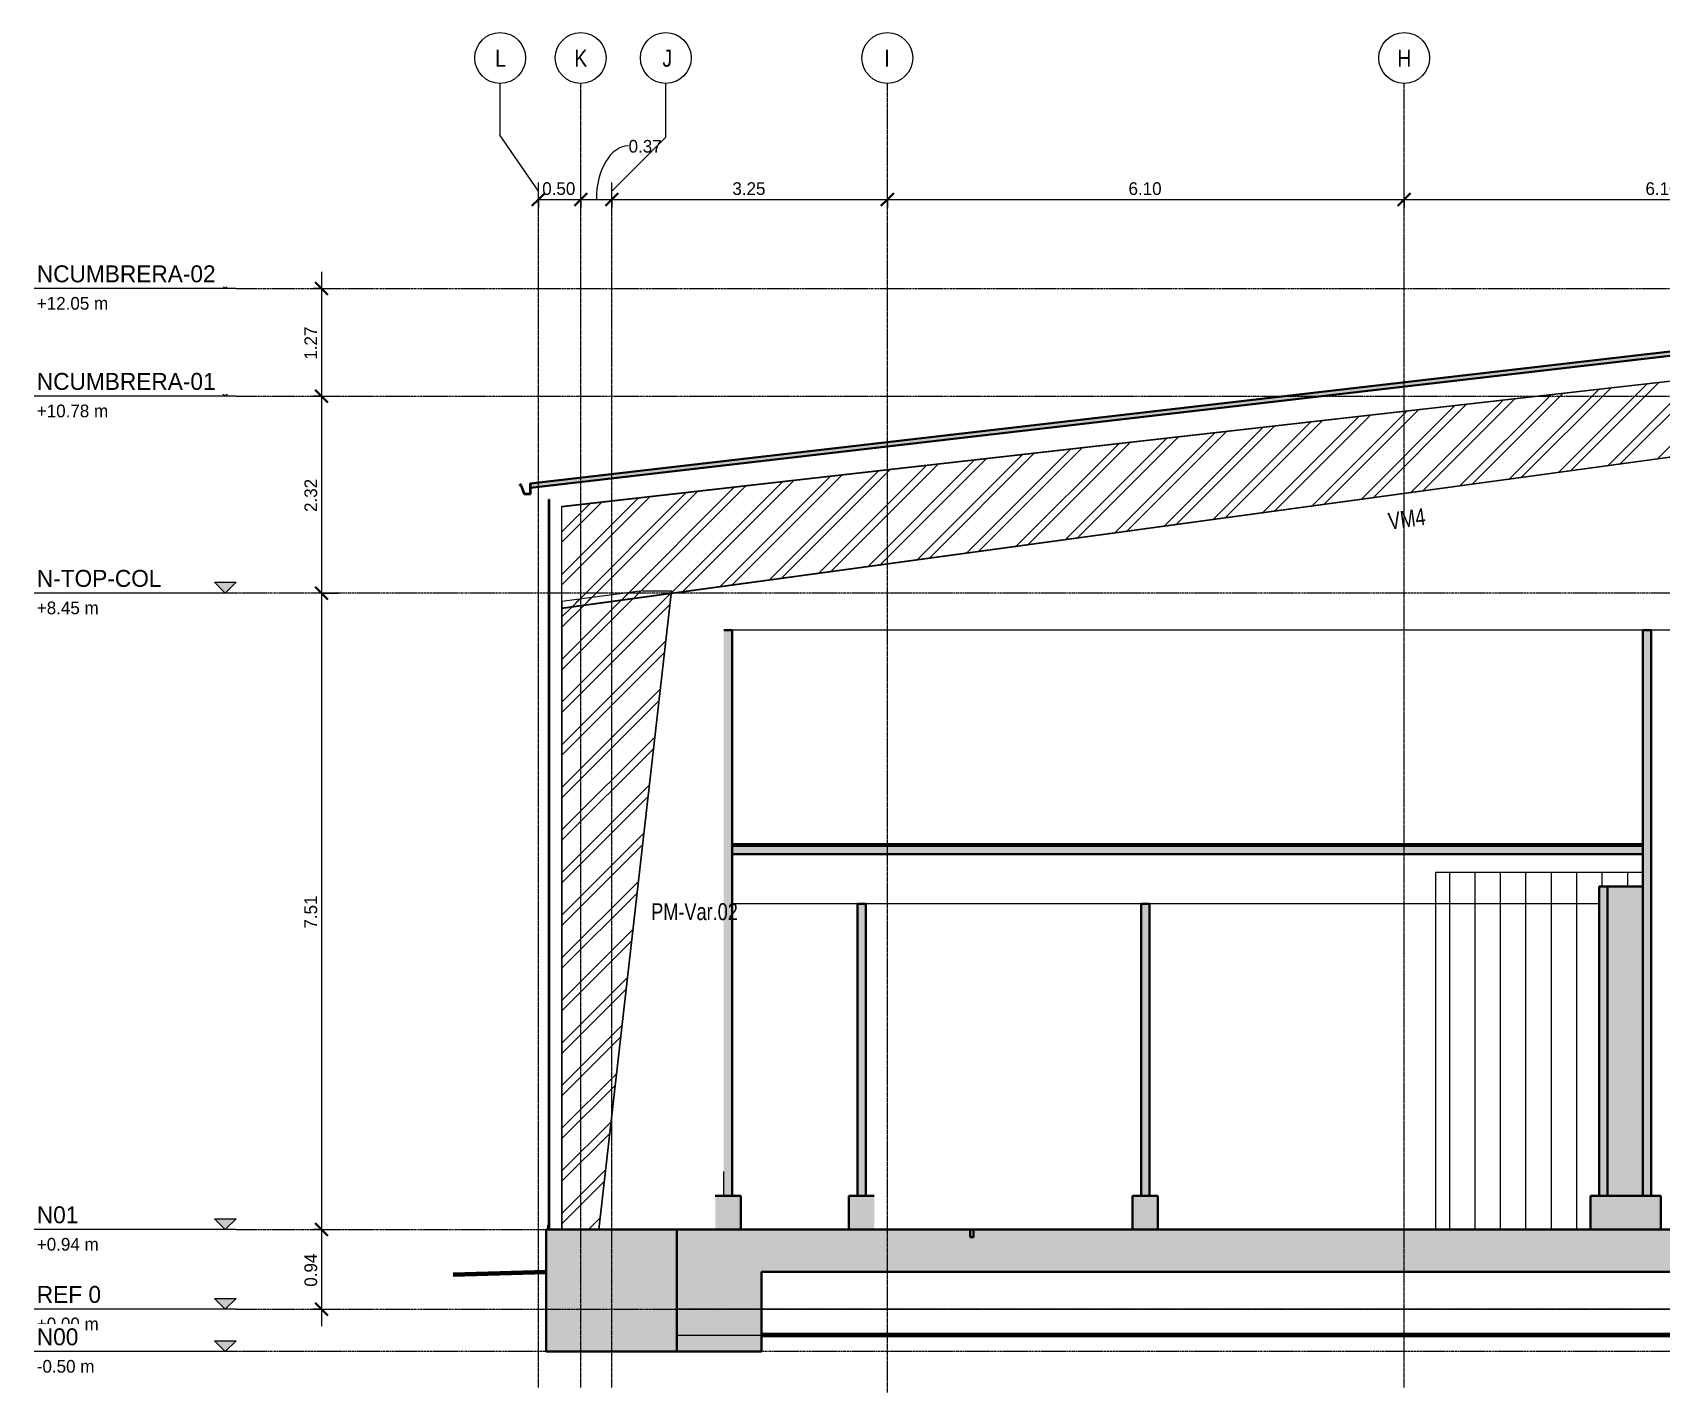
# Model space of a CAD drawing. Header units: centimetres. Extents: x -7221 to 15977, y -285 to 1507.
# Drawn here: x 2467 to 4390, y -98 to 1507 of the extents above; entities that cross this region are included whole.
import ezdxf

# ---------------------------------------------------------------- set-up
doc = ezdxf.new("R2010")
doc.units = ezdxf.units.CM
doc.linetypes.add('Centre', pattern=[3.1750000000000003, 0.6349999999999999, -0.4749999999999999, 1.59, -0.4749999999999999])
doc.linetypes.add('Grid Line', pattern=[2.2224999999999997, 1.27, -0.3174999999999999, 0.3174999999999999, -0.3174999999999999])
for name, color, linetype, lineweight in [('A-ANNO-DIMS', 7, 'Continuous', 9), ('A-ANNO-DIMS-100', 7, 'Continuous', 9), ('A-CLNG', 7, 'Continuous', 9), ('A-FLOR', 7, 'Continuous', 9), ('A-FLOR-LEVL', 7, 'Continuous', 9), ('A-FLOR-PATT', 7, 'Continuous', 35), ('A-ROOF', 7, 'Continuous', 9), ('A-ROOF-MCUT', 7, 'Continuous', 35), ('A-ROOF-PATT', 7, 'Continuous', 35), ('A-WALL', 7, 'Continuous', 9), ('A-WALL-PATT', 7, 'Continuous', 35), ('C-BLDG-PADS', 7, 'Continuous', 9), ('C-TOPO', 7, 'Continuous', 9), ('I-WALL', 7, 'Continuous', 9), ('S-BEAM', 7, 'Continuous', 9), ('S-BEAM-IDEN', 7, 'Continuous', 18), ('S-COLS', 7, 'Continuous', 9), ('S-COLS-IDEN', 7, 'Continuous', 9), ('S-GRID', 7, 'Continuous', 9), ('S-GRID-IDEN', 7, 'Continuous', 9)]:
    doc.layers.add(name, color=color, linetype=linetype, lineweight=lineweight)
doc.styles.add('Century Gothic', font='GOTHIC.TTF', dxfattribs={"width": 0.8, "height": 19.99999999999998})
doc.styles.add('Century Gothic_1', font='GOTHIC.TTF', dxfattribs={"height": 15})
doc.styles.add('Century Gothic_2', font='GOTHIC.TTF', dxfattribs={"height": 19.99999999999998})
doc.styles.add('Saira Condensed', font='SairaCondensed-Regular.ttf', dxfattribs={"height": 19.99999999999998})
doc.dimstyles.new('FCA_N_Cotas_E100', dxfattribs={"dimscale": 30.48, "dimtxt": 15.66252404576288, "dimasz": 0.4921259842519685, "dimexe": 0.6561679790026247, "dimexo": 0.6561680218144359, "dimgap": 0.03280839895013123, "dimtad": 1, "dimlfac": 0.01, "dimrnd": 0.01, "dimzin": 0, "dimdsep": 46, "dimtxsty": 'Century Gothic_1', "dimblk1": 'OBLIQUE', "dimblk2": 'OBLIQUE', "dimsah": 1, "dimcen": 0.09, "dimdle": 0.6561679790026247, "dimadec": 3, "dimazin": 2, "dimtfac": 1, "dimtdec": 4, "dimtix": 1, "dimtmove": 0, "dimatfit": 3, "dimfxl": 1, "dimtvp": 1, "dimtolj": 1, "dimtzin": 0, "dimarcsym": 2})
doc.dimstyles.new('FCA_N_Cotas_E100_1', dxfattribs={"dimscale": 30.48, "dimtxt": 15.66252404576288, "dimasz": 0.4921259842519685, "dimexe": 0.6561679790026247, "dimexo": 0.6561680218144359, "dimgap": 0.03280839895013123, "dimtad": 1, "dimlfac": 0.01, "dimrnd": 0.01, "dimzin": 0, "dimdsep": 46, "dimtxsty": 'Century Gothic_1', "dimblk1": 'OBLIQUE', "dimblk2": 'OBLIQUE', "dimsah": 1, "dimcen": 0.09, "dimdle": 0.6561679790026247, "dimadec": 3, "dimazin": 2, "dimtfac": 1, "dimtdec": 4, "dimtix": 1, "dimtmove": 1, "dimatfit": 3, "dimfxl": 1, "dimtvp": 1, "dimtolj": 1, "dimtzin": 0, "dimarcsym": 2})
pattern_1 = [(45, (9164.840229645743, 0), (-25.14471713899363, 25.14471713899363), []), (45, (9164.840229645743, 38.1), (-25.14471713899363, 25.14471713899363), [])]

# ---------------------------------------------------------------- blocks, each defined once
blk = doc.blocks.new('PQ_RVR_ARQ-01_ZZ_ZZ_MO_T_A_rvt-3-Elevación Eje 12')
at = {"layer": 'A-FLOR', "true_color": 0xeaeaea}
blk.add_hatch(color=254, dxfattribs=at).paths.add_polyline_path([(-4935.418175686483, 547.0004604489263), (-4796.926829152859, 547.0004604489263), (-4796.926829152859, 549.0004604489268), (-5871.465224835982, 549.0004604489268), (-5871.465224835982, 547.0004604489263), (-5568.287070742852, 547.0004604489263)])
at = {"layer": 'A-FLOR-PATT', "lineweight": 9, "true_color": 0xeaeaea}
blk.add_hatch(color=254, dxfattribs=at).paths.add_polyline_path([(-5871.612862111828, 537.0004604489264), (-4796.926829152859, 537.0004604489264), (-4796.926829152859, 547.0004604489263), (-5871.612862111828, 547.0004604489263)])
at = {"layer": 'A-ROOF-PATT', "lineweight": 9, "true_color": 0xeaeaea}
blk.add_hatch(color=254, dxfattribs=at).paths.add_polyline_path([(-2152.876348560932, 966.1211282790252), (-2152.876348560932, 971.1544872618613), (-4147.358685320422, 1201.930021859342), (-6109.620353959142, 974.5314956027796), (-6109.620353959142, 969.4980336984258), (-4147.358240913401, 1196.896611455511), (-2186.196393096993, 969.9764901184866)])
at = {"layer": 'A-WALL-PATT', "lineweight": 9, "true_color": 0xeaeaea}
for points in [[(-6088.212608240869, 99.00000000000001), (-6087.712608240868, 99.00000000000001), (-6087.712608240868, 955.530460448927), (-6088.212608240869, 955.530460448927), (-6088.212608240869, 285.9906012534353)], [(-5881.612866088655, 133.9999999999999), (-5871.612862111828, 133.9999999999999), (-5871.612862111828, 801.5404604489265), (-5881.612866088655, 801.5404604489265), (-5881.612866088655, 285.9906012534353)], [(-4796.926829152859, 133.9999999999999), (-4786.926775005564, 133.9999999999999), (-4786.926775005564, 801.544919612518), (-4796.926829152859, 801.544919612518), (-4796.926829152859, 622.1003326786996)], [(-4838.607027396564, 133.9999999999999), (-4838.607027396564, 498.7457048660763), (-4848.607027396564, 498.7457048660763), (-4848.607027396564, 133.9999999999999)], [(-4838.607027396564, 133.9999999999999), (-4796.926829152859, 133.9999999999999), (-4796.926829152859, 498.7457048660763), (-4838.607027396564, 498.7457048660763)], [(-5713.961802011561, 133.9999999999999), (-5713.961802011561, 478.5304604489263), (-5723.961806686414, 478.5304604489263), (-5723.961806686414, 133.9999999999999)], [(-5389.131506924153, 133.9999999999999), (-5379.131506924153, 133.9999999999999), (-5379.131506924153, 478.5304604489263), (-5389.131506924153, 478.5304604489263)], [(-5891.612870065483, 94.00000000000028), (-5861.612858134999, 94.00000000000028), (-5861.612858134999, 133.9999999999999), (-5891.612870065483, 133.9999999999999)], [(-5733.961811361265, 94.00000000000028), (-5703.961797336708, 94.00000000000028), (-5703.961797336708, 133.9999999999999), (-5733.961811361265, 133.9999999999999)], [(-5369.131506924153, 94.00000000000028), (-5369.131506924153, 133.9999999999999), (-5399.131506924153, 133.9999999999999), (-5399.131506924153, 94.00000000000028)], [(-4858.607027396565, 94.00000000000028), (-4775.611332005583, 94.00000000000028), (-4775.611332005583, 133.9999999999999), (-4858.607027396565, 133.9999999999999)], [(-6089.462608240868, 94.00000000000028), (-6086.962608240869, 94.00000000000028), (-6086.962608240869, 99.00000000000001), (-6089.462608240868, 99.00000000000001)]]:
    blk.add_hatch(color=254, dxfattribs=at).paths.add_polyline_path(points)
at = {"layer": 'A-WALL-PATT', "lineweight": 9, "true_color": 0xe5e5e5}
h = blk.add_hatch(dxfattribs=at)
h.set_pattern_fill('FP_14', color=254, style=0, pattern_type=2)
h.set_pattern_definition([(90, (-4796.875, 0), (-0.09872, 6.044856600591335e-18), [])])
h.paths.add_polyline_path([(-4796.976756296987, 498.7457048660763), (-4796.926829152859, 498.7457048660763), (-4796.976756296987, 515.5304604489261)])
h.paths.add_polyline_path([(-4796.984183592103, 549.0004604489268), (-4796.926829152859, 549.0004604489268), (-4797.025334472661, 549.0004604489268)])
h = blk.add_hatch(dxfattribs=at)
h.set_pattern_fill('FP_4', color=254, style=0, pattern_type=2)
h.set_pattern_definition([(90, (0, 0), (-30, 1.83697019872103e-15), [])])
h.paths.add_polyline_path([(-4935.418175686483, 94.00000000000028), (-4858.607027396565, 94.00000000000028), (-4858.607027396565, 133.9999999999999), (-4848.607027396564, 133.9999999999999), (-4848.607027396564, 498.7457048660763), (-4796.976756296987, 498.7457048660763), (-4796.976756296987, 515.5304604489261), (-5041.613012781042, 515.5304604489261), (-5041.613012781042, 94.00000000000028)])
h = blk.add_hatch(dxfattribs=at)
h.set_pattern_fill('FP_15', color=254, style=0, pattern_type=2)
h.set_pattern_definition([(90, (-5881.608, 0), (-0.02675, 1.637965093859585e-18), [])])
h.paths.add_polyline_path([(-5881.639595947271, 134.0000039291373), (-5881.613085937505, 134.0000039291373), (-5881.639595947271, 177.1160931015015)])
at = {"layer": 'A-CLNG', "color": 254, "lineweight": 18, "true_color": 0xe5e5e5}
for p, q in [((-5871.639617094117, 801.5449196125174), (-5871.612862111822, 801.5449196125174)), ((-4796.926829152854, 801.5449196125174), (-5871.612862111822, 801.5449196125174)), ((-4796.926829152854, 801.5449196125174), (-4797.025553716951, 801.5449196125174)), ((-2379.475307924328, 801.5449196125174), (-4786.917498108653, 801.5449196125174)), ((-5723.961806686409, 478.5304604489264), (-5871.612862111822, 478.5304604489264)), ((-5713.932793846482, 478.5304604489264), (-5713.961802011556, 478.5304604489264)), ((-5389.131506924148, 478.5304604489264), (-5713.961802011556, 478.5304604489264)), ((-4848.607027396561, 478.5304604489264), (-5379.131506924148, 478.5304604489264)), ((-4848.607027396561, 478.5304604489264), (-5041.613012781037, 478.5304604489264))]:
    blk.add_line(p, q, dxfattribs=at)
at = {"layer": 'A-FLOR', "color": 254, "lineweight": 35, "true_color": 0xcccccc}
for p, q in [((-4796.926829152854, 547.0004604489263), (-5871.612862111822, 547.0004604489263)), ((-5871.612862111822, 547.0004604489263), (-5871.612862111822, 537.0004604489263)), ((-4796.926829152854, 549.0004604489263), (-5871.465224835976, 549.0004604489263)), ((-5871.465224835976, 549.0004604489263), (-5871.465224835976, 547.0004604489263)), ((-5871.465224835976, 547.0004604489263), (-4796.926829152854, 547.0004604489263)), ((-4796.926829152854, 547.0004604489263), (-4796.926829152854, 549.0004604489263)), ((-4796.926829152854, 537.0004604489263), (-4796.926829152854, 547.0004604489263)), ((-5871.612766113282, 537.0004604489263), (-4796.926829152854, 537.0004604489263)), ((-5590.71406926418, 94.00000000000001), (-5936.918532931616, 94.00000000000001)), ((-5936.918532931616, 94.00000000000001), (-5936.918532931616, 44.00000000000002)), ((-5590.71406926418, 85.11564299829068), (-5590.71406926418, 94.00000000000001)), ((-5586.71406926418, 85.11564299829068), (-5590.71406926418, 85.11564299829068)), ((-3720.707323036598, 94.00000000000001), (-5586.714069264179, 94.00000000000001)), ((-5586.714069264179, 94.00000000000001), (-5586.71406926418, 85.11564299829068)), ((-5836.918532931617, 44.00000000000002), (-1205.392481039799, 44.00000000000002))]:
    blk.add_line(p, q, dxfattribs=at)
at = {"layer": 'A-ROOF', "color": 254, "lineweight": 35, "true_color": 0xcccccc}
for p, q in [((-4147.358685320418, 1201.930021859341), (-6109.620353959137, 974.5314956027787)), ((-6109.620353959137, 969.4980336984255), (-4147.358240913398, 1196.896611455511)), ((-6109.620353959137, 974.5314956027787), (-6109.620353959137, 969.4980336984255))]:
    blk.add_line(p, q, dxfattribs=at)
at = {"layer": 'A-ROOF-MCUT', "color": 254, "true_color": 0xcccccc}
for p, q in [((-6120.850353959137, 973.2614956027787), (-6122.120353959137, 973.2614956027787)), ((-6122.120353959137, 973.2614956027787), (-6122.120353959137, 971.9914956027786)), ((-6122.120353959137, 971.9914956027786), (-6120.850353959137, 971.9914956027786)), ((-6121.802853959137, 972.3089956027787), (-6121.802853959137, 972.9439956027786)), ((-6121.802853959137, 972.9439956027786), (-6120.850353959137, 972.9439956027786)), ((-6120.614124227479, 972.3089956027787), (-6121.802853959137, 972.3089956027787)), ((-6120.850353959137, 972.9439956027786), (-6120.850353959137, 973.2614956027787)), ((-6120.850353959137, 971.9914956027786), (-6117.040353959137, 962.0402723500109)), ((-6116.804124227479, 962.357772350011), (-6120.614124227479, 972.3089956027787)), ((-6117.040353959137, 962.0402723500109), (-6109.620353959137, 962.0402723500109)), ((-6109.937853959137, 962.357772350011), (-6116.804124227479, 962.357772350011)), ((-6109.620353959137, 974.5314956027787), (-6109.937853959137, 974.5314956027787)), ((-6109.937853959137, 974.5314956027787), (-6109.937853959137, 962.357772350011)), ((-6109.620353959137, 962.0402723500109), (-6109.620353959137, 974.5314956027787))]:
    blk.add_line(p, q, dxfattribs=at)
at = {"layer": 'A-WALL', "color": 254, "lineweight": 35, "true_color": 0xcccccc}
for p, q in [((-6087.712608240863, 955.5304604489264), (-6088.212608240863, 955.5304604489264)), ((-6088.212608240863, 955.5304604489264), (-6088.212608240863, 99.00000000000001)), ((-6087.712608240863, 99.00000000000003), (-6087.712608240863, 955.5304604489264)), ((-5881.613086136234, 134), (-5891.612870065477, 134)), ((-5861.612858134994, 134), (-5881.6130859375, 134)), ((-5861.612858134994, 94.00000000000001), (-5861.612858134994, 134)), ((-5713.961923828125, 134), (-5733.961811361261, 134)), ((-5733.961811361261, 134), (-5733.961811361261, 94.00000000000001)), ((-5703.961797336704, 134), (-5713.961923611959, 134)), ((-5399.131506924148, 134), (-5399.131506924148, 94.00000000000001)), ((-5369.131506924148, 134), (-5399.131506924148, 134)), ((-5369.131506924148, 94.00000000000001), (-5369.131506924148, 134)), ((-4775.611332005578, 134), (-4858.607027396561, 134)), ((-4858.607027396561, 134), (-4858.607027396561, 94.00000000000001)), ((-4775.611332005578, 94.00000000000001), (-4775.611332005578, 134)), ((-6088.212608240863, 99.00000000000003), (-6087.712608240863, 99.00000000000003)), ((-5936.918532931617, 94.00000000000001), (-6091.218532931611, 94.00000000000001)), ((-6091.218532931611, 94.00000000000001), (-6091.218532931611, -50.00000000000006)), ((-5936.918532931617, -50.00000000000006), (-5936.918532931617, 94.00000000000001)), ((-5891.612870065477, 94.00000000000001), (-5861.612858134994, 94.00000000000001)), ((-5733.961811361261, 94.00000000000001), (-5703.961797336704, 94.00000000000001)), ((-5399.131506924148, 94.00000000000001), (-5369.131506924148, 94.00000000000001)), ((-4858.607027396561, 94.00000000000001), (-4775.611332005578, 94.00000000000001)), ((-5936.918532931617, 44.00000000000001), (-5936.918532931617, -50.00000000000006)), ((-5836.918532931617, -50.00000000000006), (-5836.918532931617, 44.00000000000001)), ((-6091.218532931611, -50.00000000000006), (-5936.918532931617, -50.00000000000006)), ((-5936.918532931617, -50.00000000000006), (-5836.918532931617, -50.00000000000006))]:
    blk.add_line(p, q, dxfattribs=at)
at = {"layer": 'A-WALL', "color": 254, "true_color": 0xcccccc}
for p, q in [((-5891.612870065477, 134), (-5891.639625047771, 134)), ((-6086.962608240863, 99.00000000000003), (-6089.462608240862, 99.00000000000003)), ((-6089.462608240862, 99.00000000000003), (-6089.462608240862, 94)), ((-6086.962608240863, 94), (-6086.962608240863, 99.00000000000003)), ((-6089.462608240862, 94), (-6086.962608240863, 94))]:
    blk.add_line(p, q, dxfattribs=at)
at = {"layer": 'C-BLDG-PADS', "color": 254, "lineweight": 18, "true_color": 0xdadada}
for p, q in [((-1205.392481039798, 0), (-5936.918532931616, 0)), ((-5936.918532931616, 0), (-5936.918532931616, -30.48)), ((-5936.918532931616, -30.48), (-1205.392481039798, -30.48))]:
    blk.add_line(p, q, dxfattribs=at)
at = {"layer": 'C-TOPO', "color": 254, "lineweight": 70, "true_color": 0xdadada}
for p, q in [((-6091.218532931611, 43.65990825573061), (-6201.155965799215, 40.46962357520018)), ((-4986.366408842098, -30.49595272235916), (-5836.918532931617, -30.49595272235916)), ((-1291.656281937346, -30.49595272235916), (-4986.366408842098, -30.49595272235916))]:
    blk.add_line(p, q, dxfattribs=at)
at = {"layer": 'C-TOPO', "color": 254, "true_color": 0xdadada}
for p, q in [((-6201.15596579922, 40.46961731759654), (-6091.218532931616, 43.65990237181008)), ((-4986.366800537114, -30.49595106124965), (-5836.918532931621, -30.49595106124965)), ((-4986.366800537114, -30.49595106124965), (-1291.656275024416, -30.49595106124965))]:
    blk.add_line(p, q, dxfattribs=at)
at = {"layer": 'I-WALL', "color": 254, "lineweight": 35, "true_color": 0xcccccc}
for p, q in [((-5871.612862111822, 801.5404604489265), (-5881.61286608865, 801.5404604489265)), ((-5871.612862111822, 134), (-5871.612862111822, 801.5404604489265)), ((-4796.926829152854, 801.5449196125176), (-4796.926829152854, 134.0000000000001)), ((-4786.92677500556, 801.5449196125176), (-4796.926735839844, 801.5449196125176)), ((-4786.92677500556, 134), (-4786.92677500556, 801.5449196125176)), ((-4838.60702739656, 498.7457048660763), (-4848.607027396561, 498.7457048660763)), ((-4848.607027396561, 498.7457048660763), (-4848.607027396561, 134)), ((-4838.60702739656, 134), (-4838.60702739656, 498.7457048660763)), ((-4796.926829152854, 498.7457048660763), (-4838.60702739656, 498.7457048660763)), ((-4838.60702739656, 498.7457048660763), (-4838.60702739656, 134)), ((-4796.926829152854, 134), (-4796.926829152854, 498.7457048660763)), ((-5713.961923828125, 478.5304604489264), (-5723.961806686409, 478.5304604489264)), ((-5723.961806686409, 478.5304604489264), (-5723.961806686409, 134)), ((-5713.961802011556, 134), (-5713.961802011556, 478.5304604489264)), ((-5389.131506924149, 478.5304604489264), (-5389.131506924149, 134)), ((-5379.131506924148, 478.5304604489264), (-5389.131506924149, 478.5304604489264)), ((-5379.131506924148, 134), (-5379.131506924148, 478.5304604489264)), ((-5881.61286608865, 134), (-5871.612862111822, 134)), ((-5723.961806686409, 134), (-5713.961923828125, 134)), ((-5389.131506924149, 134), (-5379.131506924148, 134)), ((-4848.607027396561, 134), (-4838.60702739656, 134)), ((-4838.60702739656, 134), (-4796.926829152854, 134)), ((-4796.926829152854, 134), (-4786.92677500556, 134))]:
    blk.add_line(p, q, dxfattribs=at)
at = {"layer": 'I-WALL', "color": 254, "true_color": 0xcccccc}
for p, q in [((-4796.926829152854, 801.5449196125176), (-4797.025553716951, 801.5449196125176)), ((-4796.976756296984, 515.5304604489263), (-5041.613012781037, 515.5304604489263)), ((-5041.613012781037, 515.5304604489263), (-5041.613012781037, 94.00000000000001)), ((-4796.976756296984, 498.7457048660765), (-4796.976756296984, 515.5304604489263)), ((-5713.932793846482, 478.5304604489264), (-5713.961802011556, 478.5304604489264))]:
    blk.add_line(p, q, dxfattribs=at)
blk = doc.blocks.new('Level - Con_Triangulo-1145637-Elevación Eje 12')
at = {"layer": 'A-FLOR-LEVL', "true_color": 0xe2e2e2}
blk.add_hatch(color=254, dxfattribs=at).paths.add_polyline_path([(-6482.815300663287, 12.86452187142103), (-6469.950778791866, 2.855216063579744e-13), (-6457.086256920445, 12.86452187142111)])
at = {"layer": 'A-FLOR-LEVL', "color": 253, "true_color": 0xaaaaaa}
for p, q in [((-6457.086256920445, 2.747937739241245e-13), (-6695.529134622867, 2.747937739241245e-13)), ((-6482.815300663287, 12.86452187142103), (-6457.086256920445, 12.86452187142111)), ((-6469.950778791866, 2.855216063579744e-13), (-6482.815300663287, 12.86452187142103)), ((-6457.086256920445, 12.86452187142111), (-6469.950778791866, 2.855216063579744e-13))]:
    blk.add_line(p, q, dxfattribs=at)
blk = doc.blocks.new('Grid - 3mm-1819951-Elevación Eje 12')
at = {"layer": 'S-GRID-IDEN', "color": 253, "true_color": 0xaaaaaa}
blk.add_circle((-1330.773171477718, 1476.687579969225), 30, dxfattribs=at)
blk = doc.blocks.new('DIMBLOCK23-Elevación Eje 12')
at = {"layer": 'A-ANNO-DIMS-100'}
for p, q in [((3064.39546824975, 1309.820971960846), (3064.39546824975, 1329.820971960846)), ((3114.39546824975, 1309.820971960846), (3114.39546824975, 1329.820971960846)), ((3064.39546824975, 1309.820971960846), (3114.39546824975, 1309.820971960846)), ((3064.39546824975, 1309.820971960846), (3064.39546824975, 1300.42757237374)), ((3114.39546824975, 1309.820971960846), (3114.39546824975, 1300.42757237374))]:
    blk.add_line(p, q, dxfattribs=at)
at = {"layer": 'A-ANNO-DIMS-100', "lineweight": 35}
for p, q in [((3064.39546824975, 1309.820971960846), (3056.89546824975, 1302.320971960846)), ((3064.39546824975, 1309.820971960846), (3071.89546824975, 1317.320971960846)), ((3114.39546824975, 1309.820971960846), (3106.89546824975, 1302.320971960846)), ((3114.39546824975, 1309.820971960846), (3121.89546824975, 1317.320971960846))]:
    blk.add_line(p, q, dxfattribs=at)
at = {"layer": 'A-ANNO-DIMS-100', "color": 0, "insert": (3069.00932584098, 1330.047367338274), "char_height": 15, "width": 48.92674178104976, "attachment_point": 1, "line_spacing_factor": 0.9845015114479527, "style": 'Century Gothic_1'}
blk.add_mtext('0.50', dxfattribs=at)
blk = doc.blocks.new('_Oblique')
at = {"color": 0, "linetype": 'ByBlock', "lineweight": -2}
blk.add_line((-0.5, -0.5), (0.5, 0.5), dxfattribs=at)
blk = doc.blocks.new('DIMBLOCK24-Elevación Eje 12')
at = {"layer": 'A-ANNO-DIMS-100'}
for p, q in [((3114.39546824975, 1309.820971960846), (3114.39546824975, 1329.820971960846)), ((3151.301102460694, 1309.820971960846), (3151.301102460694, 1329.820971960846)), ((3114.39546824975, 1309.820971960846), (3151.301102460694, 1309.820971960846)), ((3114.39546824975, 1309.820971960846), (3114.39546824975, 1300.42757237374)), ((3151.301102460694, 1309.820971960846), (3151.301102460694, 1300.42757237374))]:
    blk.add_line(p, q, dxfattribs=at)
at = {"layer": 'A-ANNO-DIMS-100', "lineweight": 35}
for p, q in [((3114.39546824975, 1309.820971960846), (3106.89546824975, 1302.320971960846)), ((3114.39546824975, 1309.820971960846), (3121.89546824975, 1317.320971960846)), ((3151.301102460694, 1309.820971960846), (3143.801102460694, 1302.320971960846)), ((3151.301102460694, 1309.820971960846), (3158.801102460694, 1317.320971960846))]:
    blk.add_line(p, q, dxfattribs=at)
at = {"layer": 'A-ANNO-DIMS-100'}
blk.add_ellipse((3170.930189936144, 1309.820971960846), major_axis=(0, 63.25225567207508), ratio=0.6020639766327688, start_param=1.554312234475219e-15, end_param=1.570796326794898, dxfattribs=at)
at = {"layer": 'A-ANNO-DIMS-100', "color": 0, "insert": (3170.930189936144, 1379.99335411725), "char_height": 15, "width": 48.92674178104976, "attachment_point": 1, "line_spacing_factor": 0.9845015114479527, "style": 'Century Gothic_1'}
blk.add_mtext('0.37', dxfattribs=at)
blk = doc.blocks.new('DIMBLOCK25-Elevación Eje 12')
at = {"layer": 'A-ANNO-DIMS-100'}
for p, q in [((3151.301102460694, 1309.820971960846), (3151.301102460694, 1329.820971960846)), ((3476.301102460694, 1309.820971960846), (3476.301102460694, 1329.820971960846)), ((3151.301102460694, 1309.820971960846), (3476.301102460694, 1309.820971960846)), ((3151.301102460694, 1309.820971960846), (3151.301102460694, 1300.42757237374)), ((3476.301102460694, 1309.820971960846), (3476.301102460694, 1300.42757237374))]:
    blk.add_line(p, q, dxfattribs=at)
at = {"layer": 'A-ANNO-DIMS-100', "lineweight": 35}
for p, q in [((3151.301102460694, 1309.820971960846), (3143.801102460694, 1302.320971960846)), ((3151.301102460694, 1309.820971960846), (3158.801102460694, 1317.320971960846)), ((3476.301102460694, 1309.820971960846), (3468.801102460693, 1302.320971960846)), ((3476.301102460694, 1309.820971960846), (3483.801102460694, 1317.320971960846))]:
    blk.add_line(p, q, dxfattribs=at)
at = {"layer": 'A-ANNO-DIMS-100', "color": 0, "insert": (3293.414960051922, 1330.047367338274), "char_height": 15, "width": 48.92674178104976, "attachment_point": 1, "line_spacing_factor": 0.9845015114479527, "style": 'Century Gothic_1'}
blk.add_mtext('3.25', dxfattribs=at)
blk = doc.blocks.new('DIMBLOCK26-Elevación Eje 12')
at = {"layer": 'A-ANNO-DIMS-100'}
for p, q in [((3476.301102460694, 1309.820971960846), (3476.301102460694, 1329.820971960846)), ((4086.301102460693, 1309.820971960846), (4086.301102460693, 1329.820971960846)), ((3476.301102460694, 1309.820971960846), (4086.301102460693, 1309.820971960846)), ((3476.301102460694, 1309.820971960846), (3476.301102460694, 1300.42757237374)), ((4086.301102460693, 1309.820971960846), (4086.301102460693, 1300.42757237374))]:
    blk.add_line(p, q, dxfattribs=at)
at = {"layer": 'A-ANNO-DIMS-100', "lineweight": 35}
for p, q in [((3476.301102460694, 1309.820971960846), (3468.801102460693, 1302.320971960846)), ((3476.301102460694, 1309.820971960846), (3483.801102460694, 1317.320971960846)), ((4086.301102460693, 1309.820971960846), (4078.801102460693, 1302.320971960846)), ((4086.301102460693, 1309.820971960846), (4093.801102460693, 1317.320971960846))]:
    blk.add_line(p, q, dxfattribs=at)
at = {"layer": 'A-ANNO-DIMS-100', "color": 0, "insert": (3760.914960051922, 1330.047367338274), "char_height": 15, "width": 48.92674178104976, "attachment_point": 1, "line_spacing_factor": 0.9845015114479527, "style": 'Century Gothic_1'}
blk.add_mtext('6.10', dxfattribs=at)
blk = doc.blocks.new('DIMBLOCK27-Elevación Eje 12')
at = {"layer": 'A-ANNO-DIMS-100'}
for p, q in [((4086.301102460693, 1309.820971960846), (4086.301102460693, 1329.820971960846)), ((4696.581507590721, 1309.820971960846), (4696.581507590721, 1329.820971960846)), ((4086.301102460693, 1309.820971960846), (4696.581507590721, 1309.820971960846)), ((4086.301102460693, 1309.820971960846), (4086.301102460693, 1300.42757237374)), ((4696.581507590721, 1309.820971960846), (4696.581507590721, 1300.42757237374))]:
    blk.add_line(p, q, dxfattribs=at)
at = {"layer": 'A-ANNO-DIMS-100', "lineweight": 35}
for p, q in [((4086.301102460693, 1309.820971960846), (4078.801102460693, 1302.320971960846)), ((4086.301102460693, 1309.820971960846), (4093.801102460693, 1317.320971960846)), ((4696.581507590721, 1309.820971960846), (4689.081507590721, 1302.320971960846)), ((4696.581507590721, 1309.820971960846), (4704.081507590721, 1317.320971960846))]:
    blk.add_line(p, q, dxfattribs=at)
at = {"layer": 'A-ANNO-DIMS-100', "color": 0, "insert": (4371.055162616936, 1330.047367338274), "char_height": 15, "width": 48.92674178104976, "attachment_point": 1, "line_spacing_factor": 0.9845015114479527, "style": 'Century Gothic_1'}
blk.add_mtext('6.10', dxfattribs=at)
blk = doc.blocks.new('DIMBLOCK33-Elevación Eje 12')
at = {"layer": 'A-ANNO-DIMS-100', "lineweight": 35}
for p, q in [((2808.538223547112, 1204.505043905773), (2801.038223547112, 1212.005043905774)), ((2808.538223547112, 1204.505043905773), (2816.038223547112, 1197.005043905773)), ((2808.538223547112, 1077.507959054845), (2801.038223547112, 1085.007959054846)), ((2808.538223547112, 1077.507959054845), (2816.038223547112, 1070.007959054845))]:
    blk.add_line(p, q, dxfattribs=at)
at = {"layer": 'A-ANNO-DIMS-100'}
for p, q in [((2808.538223547112, 1224.505043905773), (2808.538223547112, 1077.507959054845)), ((2808.538223547112, 1204.505043905773), (2799.144823960007, 1204.505043905773)), ((2808.538223547112, 1204.505043905773), (2828.538223547112, 1204.505043905773)), ((2808.538223547112, 1077.507959054845), (2799.144823960007, 1077.507959054845)), ((2808.538223547112, 1077.507959054845), (2828.538223547112, 1077.507959054845))]:
    blk.add_line(p, q, dxfattribs=at)
at = {"layer": 'A-ANNO-DIMS-100', "color": 0, "insert": (2788.311828169684, 1120.620359071539), "char_height": 15, "width": 48.92674178104976, "attachment_point": 1, "rotation": 90, "line_spacing_factor": 0.9845015114479527, "style": 'Century Gothic_1'}
blk.add_mtext('1.27', dxfattribs=at)
blk = doc.blocks.new('DIMBLOCK34-Elevación Eje 12')
at = {"layer": 'A-ANNO-DIMS-100'}
for p, q in [((2808.538223547112, 1077.507959054845), (2799.144823960007, 1077.507959054845)), ((2808.538223547112, 1077.507959054845), (2808.538223547112, 845.1027828485937)), ((2808.538223547112, 1077.507959054845), (2828.538223547112, 1077.507959054845)), ((2808.538223547112, 845.1027828485936), (2799.144823960007, 845.1027828485936)), ((2808.538223547112, 845.1027828485936), (2828.538223547112, 845.1027828485936))]:
    blk.add_line(p, q, dxfattribs=at)
at = {"layer": 'A-ANNO-DIMS-100', "lineweight": 35}
for p, q in [((2808.538223547112, 1077.507959054845), (2801.038223547112, 1085.007959054846)), ((2808.538223547112, 1077.507959054845), (2816.038223547112, 1070.007959054845)), ((2808.538223547112, 845.1027828485937), (2801.038223547112, 852.6027828485937)), ((2808.538223547112, 845.1027828485937), (2816.038223547112, 837.6027828485937))]:
    blk.add_line(p, q, dxfattribs=at)
at = {"layer": 'A-ANNO-DIMS-100', "color": 0, "insert": (2788.311828169684, 940.9192285429488), "char_height": 15, "width": 48.92674178104976, "attachment_point": 1, "rotation": 90, "line_spacing_factor": 0.9845015114479527, "style": 'Century Gothic_1'}
blk.add_mtext('2.32', dxfattribs=at)
blk = doc.blocks.new('DIMBLOCK35-Elevación Eje 12')
at = {"layer": 'A-ANNO-DIMS-100'}
for p, q in [((2808.538223547106, 865.1027828485937), (2808.538223547109, 73.99999999995568)), ((2808.538223547104, 845.1027828485936), (2799.144823959999, 845.1027828485935)), ((2808.538223547104, 845.1027828485936), (2828.538223547103, 845.1027828485938)), ((2808.538223547109, 93.99999999995563), (2799.144823960004, 93.99999999995553)), ((2808.538223547109, 93.99999999995563), (2828.538223547109, 93.99999999995583))]:
    blk.add_line(p, q, dxfattribs=at)
at = {"layer": 'A-ANNO-DIMS-100', "lineweight": 35}
for p, q in [((2808.538223547106, 845.1027828485937), (2801.038223547106, 852.6027828485936)), ((2808.538223547106, 845.1027828485937), (2816.038223547106, 837.6027828485938)), ((2808.538223547109, 93.99999999995566), (2801.038223547109, 101.4999999999556)), ((2808.538223547109, 93.99999999995566), (2816.038223547109, 86.4999999999557))]:
    blk.add_line(p, q, dxfattribs=at)
at = {"layer": 'A-ANNO-DIMS-100', "color": 0, "insert": (2788.311828169679, 449.1652490155039), "char_height": 15, "width": 48.92674178104976, "attachment_point": 1, "rotation": 90, "line_spacing_factor": 0.9845015114479527, "style": 'Century Gothic_1'}
blk.add_mtext('7.51', dxfattribs=at)
blk = doc.blocks.new('DIMBLOCK36-Elevación Eje 12')
at = {"layer": 'A-ANNO-DIMS-100', "lineweight": 35}
for p, q in [((2808.538223547106, 93.99999999995568), (2801.038223547106, 101.4999999999557)), ((2808.538223547106, 93.99999999995568), (2816.038223547106, 86.49999999995568)), ((2808.538223547106, 0), (2801.038223547106, 7.500000000000005)), ((2808.538223547106, 0), (2816.038223547106, -7.500000000000005))]:
    blk.add_line(p, q, dxfattribs=at)
at = {"layer": 'A-ANNO-DIMS-100'}
for p, q in [((2808.538223547106, 113.9999999999557), (2808.538223547106, -19.99999999999999)), ((2808.538223547105, 93.99999999995568), (2799.144823959999, 93.99999999995568)), ((2808.538223547105, 93.99999999995568), (2828.538223547104, 93.99999999995568)), ((2808.538223547105, 0), (2799.144823959999, 0)), ((2808.538223547105, 0), (2828.538223547104, 0))]:
    blk.add_line(p, q, dxfattribs=at)
at = {"layer": 'A-ANNO-DIMS-100', "color": 0, "insert": (2788.311828169677, 26.6138575912071), "char_height": 15, "width": 48.92674178104976, "attachment_point": 1, "rotation": 90, "line_spacing_factor": 0.9845015114479527, "style": 'Century Gothic_1'}
blk.add_mtext('0.94', dxfattribs=at)

msp = doc.modelspace()

# ---------------------------------------------------------------- hatches: boundary and pattern name
at = {"layer": 'A-FLOR-PATT', "lineweight": 9, "true_color": 0x9a9a9a}
msp.add_hatch(color=253, dxfattribs=at).paths.add_polyline_path([(7710.200976769287, 43.99999999999952), (7957.247748605942, 43.99999999999952), (7957.247748605942, 94.00000000000028), (3281.108207047895, 94.00000000000028), (3281.108207047895, 43.99999999999952), (7393.766529241103, 43.99999999999952)])
at = {"layer": 'A-WALL-PATT', "lineweight": 9, "true_color": 0x9a9a9a}
for points in [[(3221.705523474013, -50.00000000000076), (3227.921696714122, -50.00000000000076), (3227.921696714122, 94.00000000000028), (3073.621696714126, 94.00000000000028), (3073.621696714126, -50.00000000000076), (3221.123424879351, -50.00000000000076)], [(3327.921696714121, -50.00000000000076), (3327.921696714121, 43.99999999999952), (3281.108207047895, 43.99999999999952), (3281.108207047895, 94.00000000000028), (3227.921696714122, 94.00000000000028), (3227.921696714122, -50.00000000000076), (3280.118711374707, -50.00000000000076)]]:
    msp.add_hatch(color=253, dxfattribs=at).paths.add_polyline_path(points)
at = {"layer": 'S-BEAM', "true_color": 0xc0c0c0}
h = msp.add_hatch(dxfattribs=at)
h.set_pattern_fill('FP_2', color=9, style=0, pattern_type=2)
h.set_pattern_definition(pattern_1)
h.paths.add_polyline_path([(3091.780648858638, 946.7794028976517), (5025.46493484592, 1165.53060694247), (5025.464934845922, 1166.116265705894), (3091.780648858638, 947.3650616610765)])
h = msp.add_hatch(dxfattribs=at)
h.set_pattern_fill('FP_7', color=9, style=0, pattern_type=2)
h.set_pattern_definition(pattern_1)
h.paths.add_polyline_path([(3092.287622068677, 827.460249645829), (3220.776533991256, 844.9756521853005), (3221.123424879352, 848.0263270422591), (3221.705523474013, 848.0263270422591), (3221.367797588295, 845.0562522912089), (5025.464934845922, 1090.987882550595), (5025.46493484592, 1165.53060694247), (3091.780648858638, 946.7794028976517), (3091.780648858638, 835.0145925121122), (3092.287622068677, 835.083772285971)])
h = msp.add_hatch(dxfattribs=at)
h.set_pattern_fill('FP_7', color=9, style=0, pattern_type=2)
h.set_pattern_definition(pattern_1)
h.paths.add_polyline_path([(3091.780648858638, 826.8036576876445), (5025.46493484592, 1090.400400367859), (5025.464934845922, 1090.987882550593), (3091.780648858638, 827.3911398703806)])
at = {"layer": 'S-COLS', "true_color": 0xc0c0c0}
h = msp.add_hatch(dxfattribs=at)
h.set_pattern_fill('FP_2', color=9, style=0, pattern_type=2)
h.set_pattern_definition(pattern_1)
h.paths.add_polyline_path([(3135.38342487935, 93.99999999999682), (3220.708679865448, 844.3789202368858), (3092.287622068674, 826.8036576876445), (3092.287622068672, 93.99999999999682)])
h.paths.add_polyline_path([(3092.287622068674, 827.4602496458282), (3220.776533991254, 844.9756521852996), (3221.123424879351, 848.0263270422596), (3187.135121054129, 848.0263270422596), (3092.287622068674, 835.083772285971)])
h = msp.add_hatch(dxfattribs=at)
h.set_pattern_fill('FP_2', color=9, style=0, pattern_type=2)
h.set_pattern_definition(pattern_1)
h.paths.add_polyline_path([(3135.38342487935, 93.99999999999682), (3135.965523474011, 93.99999999999682), (3221.705523474013, 848.0263270422591), (3221.123424879351, 848.0263270422591), (3157.214591194246, 285.9906012534353)])
h = msp.add_hatch(dxfattribs=at)
h.set_pattern_fill('FP_2', color=9, style=0, pattern_type=2)
h.set_pattern_definition(pattern_1)
h.paths.add_polyline_path([(3092.287622068671, 93.99999999999682), (3092.287622068677, 835.083772285971), (3091.705523474011, 835.0043411674327), (3091.705523474009, 93.99999999999682)])

# ---------------------------------------------------------------- linework, layer by layer
at = {"layer": 'A-FLOR', "lineweight": 35}
for p, q in [((6934.38383654877, 94.00000000000001), (3281.108207047901, 94.00000000000001)), ((3327.921696714126, 44.00000000000002), (7957.247748605944, 44.00000000000002))]:
    msp.add_line(p, q, dxfattribs=at)
at = {"layer": 'A-FLOR-LEVL', "color": 253, "linetype": 'Centre', "true_color": 0xaaaaaa}
for p, q in [((8282.407106684032, 845.1027828485936), (2707.753972725293, 845.1027828485936)), ((2707.753972725293, 93.99999999995497), (8282.407106684032, 93.99999999999386)), ((2707.753972725293, 0), (8282.407106684032, 0)), ((8282.407106684032, -50.00000000000006), (2707.753972725293, -50.00000000000006))]:
    msp.add_line(p, q, dxfattribs=at)
at = {"layer": 'A-WALL', "lineweight": 35}
for p, q in [((3091.705523474015, 94.00000000000001), (3073.621696714132, 94.00000000000001)), ((3073.621696714132, 94.00000000000001), (3073.621696714132, -50.00000000000006)), ((3281.108207047901, 94.00000000000001), (3135.965523474016, 94.00000000000001)), ((3227.921696714126, -50.00000000000006), (3227.921696714126, 94.00000000000001)), ((3327.921696714126, -50.00000000000006), (3327.921696714126, 44.00000000000001)), ((3073.621696714132, -50.00000000000006), (3327.921696714126, -50.00000000000006))]:
    msp.add_line(p, q, dxfattribs=at)
at = {"layer": 'S-BEAM'}
for p, q in [((5025.464934845925, 1166.116265705894), (3091.780648858643, 947.3650616610761)), ((5025.464934845925, 1165.530606942469), (3091.780648858643, 946.7794028976514)), ((5025.464934845925, 1090.987882550594), (3091.780648858643, 827.3911398703805)), ((5025.464934845924, 1090.400400367858), (3091.780648858643, 826.8036576876441)), ((3091.780648858643, 947.3650616610761), (3091.780648858643, 946.7794028976514)), ((3091.780648858643, 946.7794028976515), (3091.780648858643, 835.014592512112)), ((3091.780648858643, 827.3911398703805), (3091.780648858643, 826.8036576876441))]:
    msp.add_line(p, q, dxfattribs=at)
at = {"layer": 'S-COLS'}
for p, q in [((3187.135121054132, 848.0263270422593), (3092.287622068679, 835.0837722859706)), ((3221.123424879356, 848.026327042259), (3135.383424879354, 93.99999999999628)), ((3221.705523474018, 848.0263270422589), (3135.965523474016, 93.99999999999639)), ((3187.135121054132, 848.0263270422591), (3221.123424879355, 848.0263270422591)), ((3221.123424879356, 848.026327042259), (3221.705523474017, 848.026327042259)), ((3092.287622068679, 835.0837722859707), (3091.705523474016, 835.0043411674322)), ((3091.705523474016, 835.0043411674322), (3091.705523474015, 93.99999999999639)), ((3092.287622068679, 835.0837722859706), (3092.287622068678, 93.99999999999639)), ((3092.287622068676, 93.99999999999632), (3091.705523474015, 93.99999999999632)), ((3135.383424879354, 93.99999999999633), (3092.287622068677, 93.99999999999633)), ((3135.965523474016, 93.99999999999632), (3135.383424879354, 93.99999999999632))]:
    msp.add_line(p, q, dxfattribs=at)
at = {"layer": 'S-GRID', "color": 253, "true_color": 0xaaaaaa}
for p, q in [((3019.334625857385, 1385.092156151548), (3019.334625857385, 1446.687579969226)), ((3214.801102460693, 1383.187579969226), (3214.801102460693, 1446.687579969226)), ((3064.39546824975, 1319.687579969226), (3019.334625857385, 1385.092156151548)), ((3151.301102460694, 1319.687579969226), (3214.801102460693, 1383.187579969226))]:
    msp.add_line(p, q, dxfattribs=at)
at = {"layer": 'S-GRID', "color": 253, "linetype": 'Grid Line', "true_color": 0xaaaaaa}
for p, q in [((3114.39546824975, -92.32769649603364), (3114.39546824975, 1446.687579969226)), ((3476.301102460694, -98.15679701704576), (3476.301102460694, 1446.687579969226)), ((4086.301102460693, -92.32769649603364), (4086.301102460693, 1446.687579969226)), ((3064.39546824975, -92.32769649603364), (3064.39546824975, 1319.687579969226)), ((3151.301102460694, -92.32769649603364), (3151.301102460694, 1319.687579969226))]:
    msp.add_line(p, q, dxfattribs=at)

# ---------------------------------------------------------------- block references
at = {"lineweight": 5}
msp.add_blockref('PQ_RVR_ARQ-01_ZZ_ZZ_MO_T_A_rvt-3-Elevación Eje 12', (9164.840229645743, 0), dxfattribs=at)
at = {"layer": 'A-FLOR-LEVL', "color": 253, "true_color": 0xaaaaaa}
for p in [(9164.840229645743, 1204.505043905773), (9164.840229645743, 1077.507959054845), (9164.840229645743, 845.102782848593), (9164.840229645743, 93.9999999999549), (9164.840229645743, 0)]:
    msp.add_blockref('Level - Con_Triangulo-1145637-Elevación Eje 12', p, dxfattribs=at)
at = {"layer": 'S-GRID-IDEN', "color": 253, "true_color": 0xaaaaaa}
for p in [(4350.107797335108, 0), (4445.168639727473, 0), (4545.574273938416, 0), (4807.074273938416, 0), (5417.074273938415, 0)]:
    msp.add_blockref('Grid - 3mm-1819951-Elevación Eje 12', p, dxfattribs=at)

# ---------------------------------------------------------------- texts
at = {"layer": 'S-BEAM-IDEN', "lineweight": 9, "insert": (4066.177830266367, 939.7114253383514), "char_height": 19.99999999999998, "width": 60.28689999999995, "attachment_point": 1, "rotation": 7.762621312164277, "style": 'Century Gothic'}
msp.add_mtext('VM4', dxfattribs=at)
at = {"layer": 'S-COLS-IDEN', "insert": (3197.612680191466, 479.218920522681), "char_height": 19.99999999999998, "width": 134.6834999999999, "attachment_point": 1, "style": 'Century Gothic'}
msp.add_mtext('PM-Var.02', dxfattribs=at)
at = {"layer": 'S-GRID-IDEN', "color": 253, "true_color": 0xaaaaaa, "char_height": 19.99999999999998, "attachment_point": 1, "style": 'Saira Condensed'}
for s, insert, width in [('L', (3013.410932717959, 1486.367057696908), 13.62868749999999), ('K', (3106.821775110325, 1486.367057696908), 17.63712499999998), ('J', (3210.827409321269, 1486.367057696908), 8.818562499999992), ('I', (3472.677409321269, 1486.367057696908), 8.016874999999994), ('H', (4078.077409321268, 1486.367057696908), 19.24049999999998)]:
    msp.add_mtext(s, dxfattribs=dict(at, insert=insert, width=width))

# ---------------------------------------------------------------- dimensions: what is measured, and where the dimension line sits
at = {"layer": 'A-ANNO-DIMS'}
dim = msp.add_linear_dim(base=(3151.301102460694, 1309.820971960846), p1=(3114.39546824975, 1320.427573678644), p2=(3151.301102460694, 1320.427573678644), dimstyle='FCA_N_Cotas_E100_1', override={"dimpost": '<>', "dimfxl": 36.9056342109443}, dxfattribs=at)
dim.commit()
dim.dimension.update_dxf_attribs({"geometry": 'DIMBLOCK24-Elevación Eje 12', "text_midpoint": (3195.393560826668, 1369.99335411725), "dimtype": 160})
for base, p1, p2, override, picture, middle in [((3114.39546824975, 1309.820971960846), (3064.39546824975, 1320.427573678644), (3114.39546824975, 1320.427573678644), {"dimpost": '<>', "dimfxl": 50}, 'DIMBLOCK23-Elevación Eje 12', (3089.39546824975, 1318.698266376658)), ((3476.301102460694, 1309.820971960846), (3151.301102460694, 1320.427573678644), (3476.301102460694, 1320.427573678644), {"dimpost": '<>', "dimfxl": 325}, 'DIMBLOCK25-Elevación Eje 12', (3313.801102460694, 1318.698266376658)), ((4086.301102460693, 1309.820971960846), (3476.301102460694, 1320.427573678644), (4086.301102460693, 1320.427573678644), {"dimpost": '<>', "dimfxl": 609.9999999999991}, 'DIMBLOCK26-Elevación Eje 12', (3781.301102460694, 1318.698266376658)), ((4696.581507590721, 1309.820971960846), (4086.301102460693, 1320.427573678644), (4696.581507590721, 1320.427573678644), {"dimpost": '<>', "dimfxl": 610.2804051300282}, 'DIMBLOCK27-Elevación Eje 12', (4391.441305025707, 1318.698266376658))]:
    dim = msp.add_linear_dim(base=base, p1=p1, p2=p2, dimstyle='FCA_N_Cotas_E100', override=override, dxfattribs=at)
    dim.commit()
    dim.dimension.update_dxf_attribs({"geometry": picture, "text_midpoint": middle})
for base, p1, p2, override, picture, middle in [((2808.538223547112, 1077.507959054846), (2819.144825264911, 1204.505043905773), (2819.144825264911, 1077.507959054845), {"dimpost": '<>', "dimfxl": 126.9970848509281}, 'DIMBLOCK33-Elevación Eje 12', (2799.660929131301, 1141.006501480309)), ((2808.538223547112, 845.102782848594), (2819.144825264911, 1077.507959054845), (2819.144825264911, 845.1027828485936), {"dimpost": '<>', "dimfxl": 232.4051762062517}, 'DIMBLOCK34-Elevación Eje 12', (2799.6609291313, 961.3053709517187)), ((2808.53822354711, 93.99999999995576), (2819.144825264903, 845.1027828485937), (2819.144825264908, 93.99999999995573), {"dimpost": '<>', "dimfxl": 751.102782848638}, 'DIMBLOCK35-Elevación Eje 12', (2799.849576311482, 469.551391424274)), ((2808.538223547106, -1.705671645849085e-15), (2819.144825264903, 93.99999999995568), (2819.144825264903, 0), {"dimpost": '<>', "dimfxl": 93.99999999995568}, 'DIMBLOCK36-Elevación Eje 12', (2799.660929131294, 46.99999999997705))]:
    dim = msp.add_linear_dim(base=base, p1=p1, p2=p2, angle=89.99999999999991, dimstyle='FCA_N_Cotas_E100', override=override, dxfattribs=at)
    dim.commit()
    dim.dimension.update_dxf_attribs({"geometry": picture, "text_midpoint": middle})

# ---------------------------------------------------------------- next in the draw order: texts
at = {"layer": 'A-FLOR-LEVL', "color": 9, "true_color": 0xb7b7b7, "char_height": 19.99999999999998, "attachment_point": 1, "style": 'Century Gothic_2', "bg_fill": 3, "box_fill_scale": 1.25, "bg_fill_color": 256, "bg_fill_true_color": 13158600, "bg_fill_transparency": 0}
for s, insert, width in [('NCUMBRERA-02', (2472.496079579484, 1231.97283347219), 262.1518124999998), ('NCUMBRERA-01', (2472.496079579484, 1104.975748621262), 262.1518124999998), ('N-TOP-COL', (2472.496079579484, 872.5705724150101), 185.9914999999999), ('N01', (2472.496079579484, 121.4677895663719), 64.13499999999995), ('REF 0', (2472.496079579484, 27.46778956641705), 84.97887499999992)]:
    msp.add_mtext(s, dxfattribs=dict(at, insert=insert, width=width))

# ---------------------------------------------------------------- next in the draw order: linework, layer by layer
at = {"layer": 'A-FLOR-LEVL', "color": 253, "linetype": 'Centre', "true_color": 0xaaaaaa}
for p, q in [((2707.753972725293, 1204.505043905773), (8282.407106684032, 1204.505043905773)), ((2707.753972725293, 1077.507959054845), (8282.407106684032, 1077.507959054845))]:
    msp.add_line(p, q, dxfattribs=at)

# ---------------------------------------------------------------- next in the draw order: texts
at = {"layer": 'A-FLOR-LEVL', "color": 9, "true_color": 0xb7b7b7, "char_height": 14.99999999999998, "attachment_point": 1, "style": 'Century Gothic_1', "bg_fill": 3, "box_fill_scale": 1.25, "bg_fill_color": 256, "bg_fill_true_color": 13158600, "bg_fill_transparency": 0}
for s, insert, width in [('+12.05 m', (2472.496079579484, 1194.661137519601), 112.2362499999999), ('+10.78 m', (2472.496079579484, 1067.664052668673), 112.2362499999999), ('+8.45 m', (2472.496079579484, 835.2588764624209), 97.8058749999999), ('+0.94 m', (2472.496079579484, 84.1560936137827), 97.8058749999999), ('+0.00 m', (2472.496079579484, -9.84390638617221), 97.8058749999999)]:
    msp.add_mtext(s, dxfattribs=dict(at, insert=insert, width=width))

# ---------------------------------------------------------------- next in the draw order: block references
at = {"layer": 'A-FLOR-LEVL', "color": 253, "true_color": 0xaaaaaa}
msp.add_blockref('Level - Con_Triangulo-1145637-Elevación Eje 12', (9164.840229645743, -50.00000000000001), dxfattribs=at)

# ---------------------------------------------------------------- next in the draw order: texts
at = {"layer": 'A-FLOR-LEVL', "color": 9, "true_color": 0xb7b7b7, "insert": (2472.496079579484, -22.53221043358297), "char_height": 19.99999999999998, "width": 64.13499999999995, "attachment_point": 1, "style": 'Century Gothic_2', "bg_fill": 3, "box_fill_scale": 1.25, "bg_fill_color": 256, "bg_fill_true_color": 13158600, "bg_fill_transparency": 0}
msp.add_mtext('N00', dxfattribs=at)

# ---------------------------------------------------------------- next in the draw order: texts
at = {"layer": 'A-FLOR-LEVL', "color": 9, "true_color": 0xb7b7b7, "insert": (2472.496079579484, -59.84390638617221), "char_height": 14.99999999999998, "width": 90.59068749999992, "attachment_point": 1, "style": 'Century Gothic_1', "bg_fill": 3, "box_fill_scale": 1.25, "bg_fill_color": 256, "bg_fill_true_color": 13158600, "bg_fill_transparency": 0}
msp.add_mtext('-0.50 m', dxfattribs=at)

doc.saveas('drawing.dxf')
